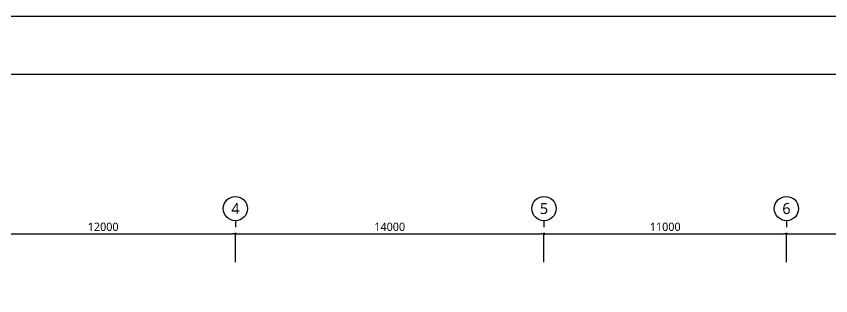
# Model space of a CAD drawing. Header units: millimetres. Extents: x 0 to 268175, y 0 to 74250.
# Drawn here: x 70743 to 107694, y 61589 to 74250 of the extents above; entities that cross this region are included whole.
import ezdxf
from ezdxf.enums import TextEntityAlignment as Align

# ---------------------------------------------------------------- set-up
doc = ezdxf.new("R2010")
doc.units = ezdxf.units.MM
doc.header["$LTSCALE"] = 200
doc.layers.get('DEFPOINTS').update_dxf_attribs({"color": 137})
doc.layers.add('BA', color=9, linetype='Continuous')
doc.layers.add('WALL-D', color=3, linetype='Continuous')
doc.styles.add('$0$스타일1', font='malgun.ttf')
doc.styles.get("Standard").update_dxf_attribs({"font": 'malgun.ttf'})
doc.styles.add('맑은고딕', font='malgun.ttf')
doc.dimstyles.new('DIM30', dxfattribs={"dimscale": 30, "dimtxt": 3, "dimasz": 1, "dimexe": 0, "dimexo": 0, "dimgap": 1, "dimtad": 1, "dimdec": 0, "dimzin": 0, "dimdsep": 46, "dimtxsty": 'Standard', "dimblk1": 'DOT', "dimblk2": 'DOT', "dimsah": 1, "dimcen": 0, "dimdle": 2, "dimclrd": 1, "dimclre": 1, "dimclrt": 2, "dimadec": 0, "dimazin": 0, "dimtfac": 1, "dimtdec": 0, "dimtix": 1, "dimtmove": 2, "dimatfit": 3, "dimldrblk": 'DOT', "dimfxl": 1, "dimtolj": 1, "dimtzin": 0, "dimarcsym": 0})

# ---------------------------------------------------------------- blocks, each defined once
blk = doc.blocks.new('sheet-line')
at = {"layer": 'DEFPOINTS'}
blk.add_lwpolyline([(168200, -356400), (0, -356400), (0, -237600), (168200, -237600)], close=True, dxfattribs=at)
blk = doc.blocks.new('_DOT')
at = {"color": 0, "linetype": 'ByBlock'}
blk.add_line((-0.5, 0), (-1, 0), dxfattribs=at)
at = {"color": 0, "linetype": 'ByBlock', "const_width": 0.5}
blk.add_lwpolyline([(-0.25, 0, 1), (0.25, 0, 1)], format="xyb", close=True, dxfattribs=at)
blk = doc.blocks.new('*D3563')
at = {"layer": 'BA', "lineweight": -2}
for p, q in [((68685, 63104), (68685, 64389)), ((68810, 64389), (80560, 64389)), ((80685, 63104), (80685, 64389))]:
    blk.add_line(p, q, dxfattribs=at)
at = {"layer": 'DEFPOINTS', "color": 0}
for p in [(80685, 64389), (68685, 63104), (80685, 63104)]:
    blk.add_point(p, dxfattribs=at)
at = {"layer": 'BA', "linetype": 'ByBlock', "lineweight": -2, "xscale": 125, "yscale": 125, "zscale": 125, "rotation": 180}
blk.add_blockref('_DOT', (68685, 64389), dxfattribs=at)
at = {"layer": 'BA', "linetype": 'ByBlock', "lineweight": -2, "xscale": 125, "yscale": 125, "zscale": 125}
blk.add_blockref('_DOT', (80685, 64389), dxfattribs=at)
at = {"layer": 'BA', "insert": (74685, 64709), "char_height": 375, "attachment_point": 5, "style": '맑은고딕'}
blk.add_mtext('\\A1;12000', dxfattribs=at)
blk = doc.blocks.new('*D3564')
at = {"layer": 'BA', "lineweight": -2}
for p, q in [((94685, 63104), (94685, 64389)), ((94810, 64389), (105560, 64389)), ((105685, 63104), (105685, 64389))]:
    blk.add_line(p, q, dxfattribs=at)
at = {"layer": 'DEFPOINTS', "color": 0}
for p in [(105685, 64389), (94685, 63104), (105685, 63104)]:
    blk.add_point(p, dxfattribs=at)
at = {"layer": 'BA', "linetype": 'ByBlock', "lineweight": -2, "xscale": 125, "yscale": 125, "zscale": 125, "rotation": 180}
blk.add_blockref('_DOT', (94685, 64389), dxfattribs=at)
at = {"layer": 'BA', "linetype": 'ByBlock', "lineweight": -2, "xscale": 125, "yscale": 125, "zscale": 125}
blk.add_blockref('_DOT', (105685, 64389), dxfattribs=at)
at = {"layer": 'BA', "insert": (100185, 64709), "char_height": 375, "attachment_point": 5, "style": '맑은고딕'}
blk.add_mtext('\\A1;11000', dxfattribs=at)
blk = doc.blocks.new('*D3565')
at = {"layer": 'BA', "lineweight": -2}
for p, q in [((105685, 63104), (105685, 64389)), ((105810, 64389), (115560, 64389)), ((115685, 63104), (115685, 64389))]:
    blk.add_line(p, q, dxfattribs=at)
at = {"layer": 'DEFPOINTS', "color": 0}
for p in [(115685, 64389), (105685, 63104), (115685, 63104)]:
    blk.add_point(p, dxfattribs=at)
at = {"layer": 'BA', "linetype": 'ByBlock', "lineweight": -2, "xscale": 125, "yscale": 125, "zscale": 125, "rotation": 180}
blk.add_blockref('_DOT', (105685, 64389), dxfattribs=at)
at = {"layer": 'BA', "linetype": 'ByBlock', "lineweight": -2, "xscale": 125, "yscale": 125, "zscale": 125}
blk.add_blockref('_DOT', (115685, 64389), dxfattribs=at)
at = {"layer": 'BA', "insert": (110685, 64709), "char_height": 375, "attachment_point": 5, "style": '맑은고딕'}
blk.add_mtext('\\A1;10000', dxfattribs=at)
blk = doc.blocks.new('*D3566')
at = {"layer": 'BA', "lineweight": -2}
for p, q in [((80685, 63104), (80685, 64389)), ((80810, 64389), (94560, 64389)), ((94685, 63104), (94685, 64389))]:
    blk.add_line(p, q, dxfattribs=at)
at = {"layer": 'DEFPOINTS', "color": 0}
for p in [(94685, 64389), (80685, 63104), (94685, 63104)]:
    blk.add_point(p, dxfattribs=at)
at = {"layer": 'BA', "linetype": 'ByBlock', "lineweight": -2, "xscale": 125, "yscale": 125, "zscale": 125, "rotation": 180}
blk.add_blockref('_DOT', (80685, 64389), dxfattribs=at)
at = {"layer": 'BA', "linetype": 'ByBlock', "lineweight": -2, "xscale": 125, "yscale": 125, "zscale": 125}
blk.add_blockref('_DOT', (94685, 64389), dxfattribs=at)
at = {"layer": 'BA', "insert": (87685, 64709), "char_height": 375, "attachment_point": 5, "style": '맑은고딕'}
blk.add_mtext('\\A1;14000', dxfattribs=at)

msp = doc.modelspace()

# ---------------------------------------------------------------- linework, layer by layer
at = {"layer": 'BA'}
for p, q in [((80685.2, 64987.2), (80685.2, 64687.2)), ((94685.2, 64987.2), (94685.2, 64687.2)), ((105685.2, 64987.2), (105685.2, 64687.2))]:
    msp.add_line(p, q, dxfattribs=at)
for centre in [(80685.2, 65537.2), (94685.2, 65537.2), (105685.2, 65537.2)]:
    msp.add_circle(centre, 550, dxfattribs=at)
at = {"layer": 'DEFPOINTS'}
msp.add_lwpolyline([(39452.5, 71625), (125327.5, 71625), (125327.5, 2625), (39452.5, 2625)], close=True, dxfattribs=at)
msp.add_lwpolyline([(39452.5, 71625), (125327.5, 71625), (125327.5, 2625), (39452.5, 2625)], close=True, dxfattribs=at)

# ---------------------------------------------------------------- block references
at = {"layer": 'WALL-D', "xscale": 0.625, "yscale": 0.625, "zscale": 0.625}
msp.add_blockref('sheet-line', (33640, 222750), dxfattribs=at)
msp.add_blockref('sheet-line', (33640, 222750), dxfattribs=at)

# ---------------------------------------------------------------- texts
at = {"layer": 'BA', "style": '$0$스타일1'}
for s, p in [('4', (80685.2, 65537.2)), ('5', (94685.2, 65537.2)), ('6', (105685.2, 65537.2))]:
    msp.add_text(s, height=500, dxfattribs=at).set_placement(p, align=Align.MIDDLE)

# ---------------------------------------------------------------- dimensions: what is measured, and where the dimension line sits
at = {"layer": 'BA'}
for base, p1, p2, picture, middle in [((80685.2, 64389.2), (68685.2, 63103.5), (80685.2, 63103.5), '*D3563', (74685.2, 64709)), ((105685.2, 64389.2), (94685.2, 63103.5), (105685.2, 63103.5), '*D3564', (100185.2, 64709))]:
    dim = msp.add_linear_dim(base=base, p1=p1, p2=p2, angle=180, dimstyle='DIM30', override={"dimscale": 125, "dimtxsty": '맑은고딕', "dimclrd": 256, "dimclre": 256, "dimclrt": 256, "dimldrblk": 'DOT'}, dxfattribs=at)
    dim.commit()
    dim.dimension.update_dxf_attribs({"geometry": picture, "text_midpoint": middle})
for base, p1, p2, picture, middle in [((94685.2, 64389.2), (80685.2, 63103.5), (94685.2, 63103.5), '*D3566', (87685.2, 64709)), ((115685.2, 64389.2), (105685.2, 63103.5), (115685.2, 63103.5), '*D3565', (110685.2, 64709))]:
    dim = msp.add_linear_dim(base=base, p1=p1, p2=p2, dimstyle='DIM30', override={"dimscale": 125, "dimtxsty": '맑은고딕', "dimclrd": 256, "dimclre": 256, "dimclrt": 256, "dimldrblk": 'DOT'}, dxfattribs=at)
    dim.commit()
    dim.dimension.update_dxf_attribs({"geometry": picture, "text_midpoint": middle})

doc.saveas('drawing.dxf')
